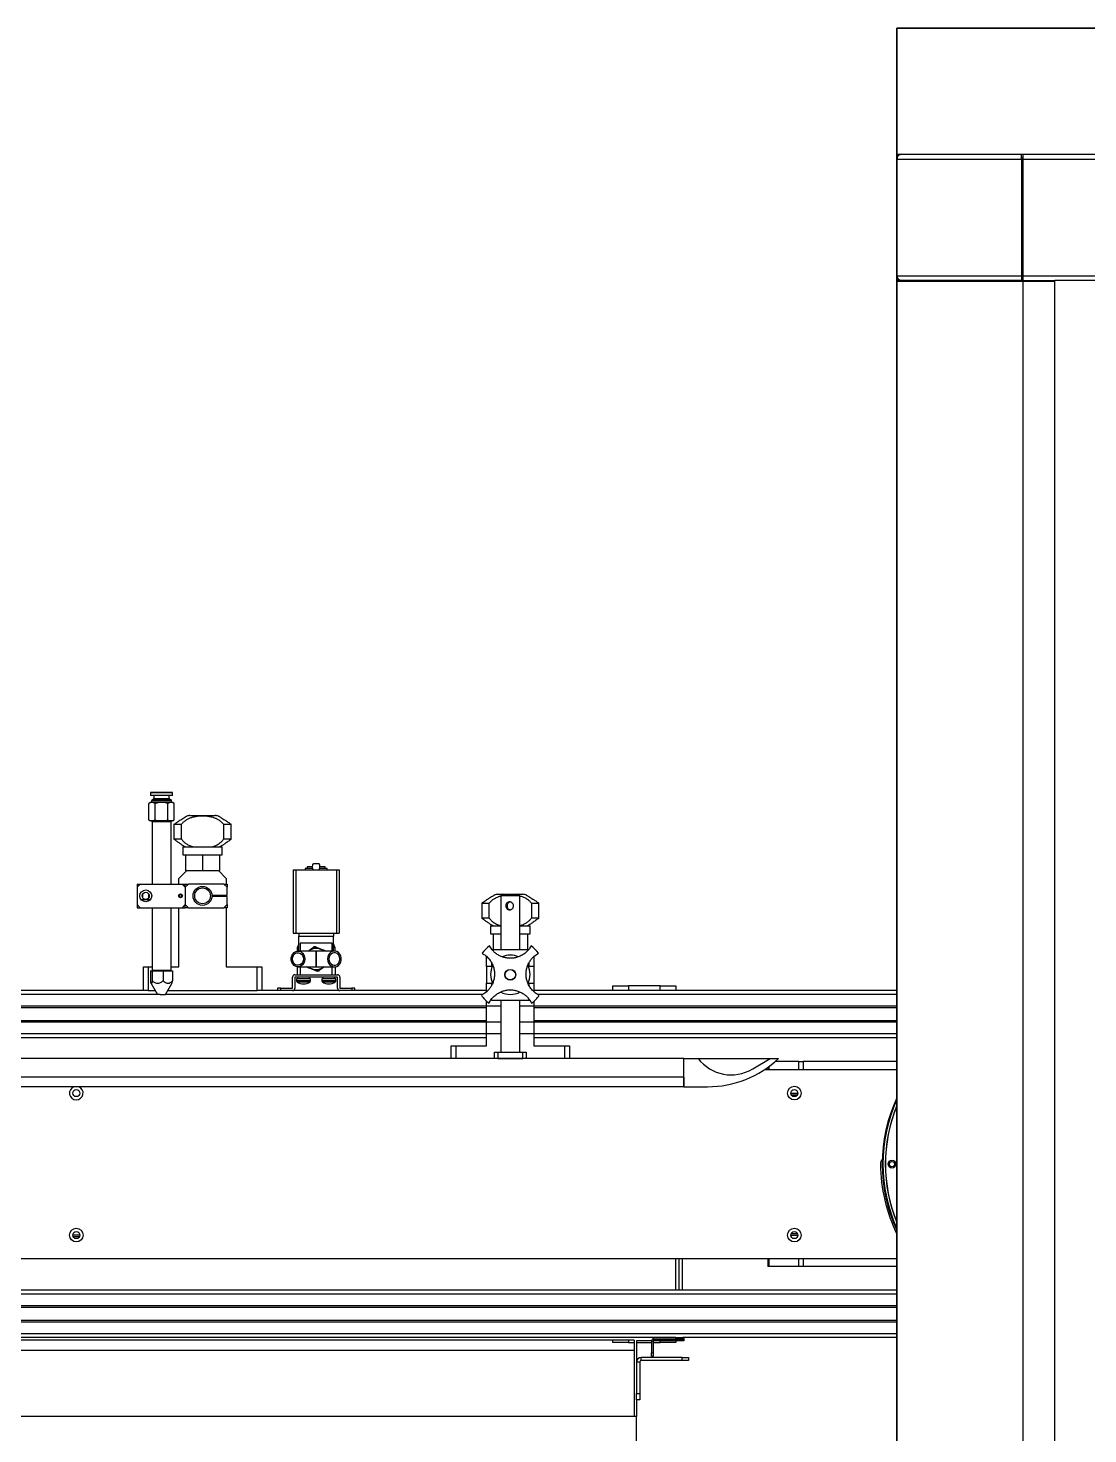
# Model space of a CAD drawing. Header units: millimetres. Extents: x -1052 to 3351, y 0 to 2015.
# Drawn here: x -277.83 to -267.9, y 1771.93 to 1785.11 of the extents above; entities that cross this region are included whole.
import ezdxf

# ---------------------------------------------------------------- set-up
doc = ezdxf.new("R2010")
doc.units = ezdxf.units.MM
doc.layers.add('AM_6', color=2, linetype='Continuous', lineweight=35)

msp = doc.modelspace()

# ---------------------------------------------------------------- linework, layer by layer
at = {"color": 7, "linetype": 'Continuous', "lineweight": 25}
for p, q in [((-269.689, 1783.9287), (-269.6447, 1783.9287)), ((-269.689, 1783.8843), (-269.689, 1783.9287)), ((-269.689, 1783.8843), (-268.5205, 1783.8843)), ((-269.689, 1783.8843), (-269.689, 1782.7897)), ((-269.689, 1783.8843), (-269.689, 1782.7897)), ((-269.6447, 1783.9287), (-269.6446, 1783.9287)), ((-269.6446, 1783.9287), (-268.5205, 1783.9287)), ((-268.5205, 1783.9117), (-268.5205, 1783.9287)), ((-268.5205, 1783.9287), (-268.5057, 1783.9287)), ((-268.5205, 1783.8991), (-268.5057, 1783.8991)), ((-268.5205, 1783.8843), (-268.5205, 1782.7897)), ((-268.5201, 1783.8843), (-268.5205, 1783.8843)), ((-268.5201, 1783.8843), (-268.5201, 1782.7479)), ((-268.5057, 1783.9287), (-265.2811, 1783.9287)), ((-268.5057, 1783.8843), (-268.5057, 1783.9287)), ((-268.5057, 1782.7897), (-268.5057, 1783.8843)), ((-269.689, 1782.7897), (-268.5205, 1782.7897)), ((-269.689, 1782.7897), (-269.689, 1782.7453)), ((-269.689, 1782.7453), (-269.6595, 1782.7453)), ((-269.689, 1766.1859), (-269.689, 1782.7379)), ((-268.5057, 1782.7379), (-269.689, 1782.7379)), ((-269.6595, 1782.7453), (-269.6595, 1782.7479)), ((-269.6595, 1782.7453), (-269.6584, 1782.7453)), ((-269.6594, 1782.7479), (-269.6594, 1782.7479)), ((-269.6446, 1782.7453), (-269.6594, 1782.7479)), ((-269.6584, 1782.7475), (-269.6584, 1782.7453)), ((-269.6447, 1782.7453), (-269.6446, 1782.7453)), ((-268.5205, 1782.7453), (-269.6446, 1782.7453)), ((-269.3784, 1782.7453), (-269.3784, 1782.7379)), ((-269.2601, 1782.7379), (-269.2601, 1782.7453)), ((-268.5201, 1782.7479), (-268.5205, 1782.7479)), ((-268.5205, 1782.7479), (-268.5205, 1782.7453)), ((-268.5205, 1782.7453), (-268.5057, 1782.7453)), ((-268.5201, 1782.7749), (-268.5057, 1782.7749)), ((-268.5057, 1782.7453), (-268.5057, 1782.7897)), ((-268.5057, 1782.7453), (-268.2099, 1782.7453)), ((-268.5057, 1766.1859), (-268.5057, 1782.7379)), ((-268.2099, 1782.7379), (-268.5057, 1782.7379)), ((-265.2515, 1782.7453), (-268.2099, 1782.7453)), ((-268.2099, 1766.1785), (-268.2099, 1782.7453)), ((-276.6856, 1777.9417), (-276.6856, 1777.9164)), ((-276.4785, 1777.9164), (-276.6856, 1777.9164)), ((-276.4822, 1777.9454), (-276.6819, 1777.9454)), ((-276.653, 1777.9164), (-276.653, 1777.8873)), ((-276.511, 1777.8873), (-276.511, 1777.9164)), ((-276.4785, 1777.9164), (-276.4785, 1777.9417)), ((-276.6856, 1777.8525), (-276.7016, 1777.8433)), ((-276.7016, 1777.6884), (-276.7016, 1777.8433)), ((-276.6717, 1777.8525), (-276.6856, 1777.8525)), ((-276.6752, 1777.8667), (-276.6752, 1777.8525)), ((-276.582, 1777.8525), (-276.6717, 1777.8525)), ((-276.6604, 1777.8873), (-276.6604, 1777.8815)), ((-276.5036, 1777.8873), (-276.6604, 1777.8873)), ((-276.5036, 1777.8815), (-276.6604, 1777.8815)), ((-276.6418, 1777.6884), (-276.6418, 1777.8433)), ((-276.4924, 1777.8525), (-276.582, 1777.8525)), ((-276.5223, 1777.6884), (-276.5223, 1777.8433)), ((-276.5036, 1777.8815), (-276.5036, 1777.8873)), ((-276.4785, 1777.8525), (-276.4924, 1777.8525)), ((-276.4888, 1777.8525), (-276.4888, 1777.8667)), ((-276.4625, 1777.8433), (-276.4785, 1777.8525)), ((-276.4625, 1777.6884), (-276.4625, 1777.8433)), ((-276.7016, 1777.6884), (-276.6856, 1777.6791)), ((-276.6717, 1777.6791), (-276.6856, 1777.6791)), ((-276.582, 1777.6791), (-276.6717, 1777.6791)), ((-276.6634, 1777.6791), (-276.6708, 1777.6717)), ((-276.6708, 1777.6717), (-276.6708, 1777.0874)), ((-276.4933, 1777.6717), (-276.6708, 1777.6717)), ((-276.4924, 1777.6791), (-276.582, 1777.6791)), ((-276.4933, 1777.6717), (-276.5007, 1777.6791)), ((-276.4933, 1777.0874), (-276.4933, 1777.6717)), ((-276.4785, 1777.6791), (-276.4924, 1777.6791)), ((-276.4785, 1777.6791), (-276.4625, 1777.6884)), ((-276.3159, 1777.7309), (-276.1975, 1777.7309)), ((-276.1975, 1777.7309), (-276.079, 1777.7309)), ((-276.4655, 1777.6475), (-276.3946, 1777.6475)), ((-276.4655, 1777.6475), (-276.4655, 1777.5079)), ((-276.3946, 1777.5079), (-276.3946, 1777.6475)), ((-276.0002, 1777.6475), (-275.9293, 1777.6475)), ((-276.0002, 1777.6475), (-276.0002, 1777.5079)), ((-275.9293, 1777.5079), (-275.9293, 1777.6475)), ((-276.3946, 1777.5079), (-276.4655, 1777.5079)), ((-276.3823, 1777.4351), (-276.3823, 1777.3611)), ((-276.3823, 1777.4351), (-276.362, 1777.4351)), ((-276.362, 1777.4351), (-276.2818, 1777.4351)), ((-276.2818, 1777.4351), (-276.1131, 1777.4351)), ((-276.1131, 1777.4351), (-276.0329, 1777.4351)), ((-276.0329, 1777.4351), (-276.0126, 1777.4351)), ((-276.0126, 1777.3611), (-276.0126, 1777.4351)), ((-275.9293, 1777.5079), (-276.0002, 1777.5079)), ((-276.3823, 1777.3611), (-276.3576, 1777.3611)), ((-276.3576, 1777.3611), (-276.1975, 1777.3611)), ((-276.3576, 1777.3611), (-276.3576, 1777.2132)), ((-276.1975, 1777.3611), (-276.0373, 1777.3611)), ((-276.1975, 1777.3611), (-276.1975, 1777.2132)), ((-276.0373, 1777.3611), (-276.0126, 1777.3611)), ((-276.0373, 1777.3611), (-276.0373, 1777.2132)), ((-275.106, 1777.2783), (-275.1589, 1777.2783)), ((-276.4193, 1777.1392), (-276.3454, 1777.2132)), ((-276.4193, 1777.0874), (-276.4193, 1777.1392)), ((-276.3576, 1777.2132), (-276.3454, 1777.2132)), ((-276.3454, 1777.2132), (-276.0495, 1777.2132)), ((-276.0495, 1777.2132), (-275.9756, 1777.1392)), ((-276.0495, 1777.2132), (-276.0373, 1777.2132)), ((-275.9756, 1777.1392), (-275.9756, 1777.0874)), ((-275.3491, 1777.2191), (-275.3491, 1776.6274)), ((-275.3491, 1777.2191), (-275.3234, 1777.2191)), ((-275.3234, 1777.2191), (-275.3234, 1776.6274)), ((-275.3234, 1777.2191), (-274.9415, 1777.2191)), ((-275.2345, 1777.2339), (-275.2345, 1777.2191)), ((-275.1655, 1777.2339), (-275.2345, 1777.2339)), ((-275.216, 1777.2487), (-275.216, 1777.2339)), ((-275.1665, 1777.2487), (-275.216, 1777.2487)), ((-275.0304, 1777.2339), (-275.0994, 1777.2339)), ((-275.0489, 1777.2487), (-275.0984, 1777.2487)), ((-275.0489, 1777.2339), (-275.0489, 1777.2487)), ((-275.0304, 1777.2191), (-275.0304, 1777.2339)), ((-274.9415, 1777.2191), (-274.9415, 1776.6274)), ((-274.9415, 1777.2191), (-274.9157, 1777.2191)), ((-274.9157, 1777.2191), (-274.9157, 1776.6274)), ((-276.8113, 1777.0579), (-276.7817, 1777.0874)), ((-276.8113, 1777.0874), (-276.8113, 1777.0579)), ((-276.8113, 1777.0874), (-276.7817, 1777.0874)), ((-276.8113, 1777.0579), (-276.8113, 1776.8952)), ((-276.7817, 1777.0874), (-276.3897, 1777.0874)), ((-276.3897, 1777.0874), (-276.3602, 1777.0579)), ((-276.3897, 1777.0874), (-276.3602, 1777.0874)), ((-276.3602, 1777.0874), (-276.3306, 1777.0874)), ((-276.3306, 1777.0874), (-276.3602, 1777.0579)), ((-276.3602, 1777.0579), (-276.3602, 1777.0874)), ((-276.3602, 1777.0579), (-276.3602, 1776.8952)), ((-275.9978, 1777.0874), (-276.3306, 1777.0874)), ((-275.9682, 1777.0579), (-275.9978, 1777.0874)), ((-275.9978, 1777.0874), (-275.9682, 1777.0874)), ((-275.9682, 1777.0874), (-275.9682, 1777.0579)), ((-275.9682, 1776.9839), (-275.9682, 1777.0579)), ((-276.7817, 1776.8656), (-276.8113, 1776.8952)), ((-276.8113, 1776.8952), (-276.8113, 1776.8656)), ((-276.8113, 1776.8656), (-276.7817, 1776.8656)), ((-276.7817, 1776.8656), (-276.3897, 1776.8656)), ((-276.6886, 1776.9395), (-276.7713, 1776.9395)), ((-276.7595, 1776.9918), (-276.7595, 1776.9613)), ((-276.7004, 1776.9613), (-276.7004, 1776.9918)), ((-276.6708, 1776.8656), (-276.6708, 1776.2813)), ((-276.4933, 1776.2813), (-276.4933, 1776.8656)), ((-276.4193, 1776.3109), (-276.4193, 1776.8656)), ((-276.4045, 1776.9893), (-276.4156, 1776.9829)), ((-276.4156, 1776.9829), (-276.4156, 1776.9701)), ((-276.4156, 1776.9701), (-276.4045, 1776.9637)), ((-276.3934, 1776.9829), (-276.4045, 1776.9893)), ((-276.4045, 1776.9637), (-276.3934, 1776.9701)), ((-276.3934, 1776.9701), (-276.3934, 1776.9829)), ((-276.3602, 1776.8952), (-276.3897, 1776.8656)), ((-276.3897, 1776.8656), (-276.3602, 1776.8656)), ((-276.3602, 1776.8952), (-276.3306, 1776.8656)), ((-276.3602, 1776.8656), (-276.3602, 1776.8952)), ((-276.3306, 1776.8656), (-276.3602, 1776.8656)), ((-276.3306, 1776.8656), (-275.9978, 1776.8656)), ((-276.109, 1776.9839), (-275.9682, 1776.9839)), ((-275.9682, 1776.9691), (-276.109, 1776.9691)), ((-276.0791, 1776.9839), (-276.0791, 1776.9691)), ((-276.0199, 1776.9691), (-276.0199, 1776.9839)), ((-275.9978, 1776.8656), (-275.9682, 1776.8952)), ((-275.9682, 1776.8656), (-275.9978, 1776.8656)), ((-275.9756, 1776.9839), (-275.9756, 1776.9691)), ((-275.9756, 1776.8656), (-275.9756, 1776.3109)), ((-275.9682, 1776.8952), (-275.9682, 1776.9691)), ((-275.9682, 1776.8952), (-275.9682, 1776.8656)), ((-273.5811, 1776.9079), (-273.5102, 1776.9079)), ((-273.5811, 1776.9079), (-273.5811, 1776.7683)), ((-273.5102, 1776.7683), (-273.5102, 1776.9079)), ((-273.4315, 1776.9913), (-273.387, 1776.9913)), ((-273.4018, 1776.9765), (-273.4018, 1776.4736)), ((-273.387, 1776.9913), (-273.2393, 1776.9913)), ((-273.2393, 1776.9913), (-273.2391, 1776.9913)), ((-273.2393, 1776.9913), (-273.1946, 1776.9913)), ((-273.2243, 1776.4736), (-273.2243, 1776.9765)), ((-273.1158, 1776.9079), (-273.0449, 1776.9079)), ((-273.1158, 1776.9079), (-273.1158, 1776.7683)), ((-273.0449, 1776.7683), (-273.0449, 1776.9079)), ((-273.5102, 1776.7683), (-273.5811, 1776.7683)), ((-273.0449, 1776.7683), (-273.1158, 1776.7683)), ((-275.3491, 1776.6274), (-275.3234, 1776.6274)), ((-275.3234, 1776.6274), (-274.9415, 1776.6274)), ((-275.2944, 1776.6274), (-275.2944, 1776.5978)), ((-274.9705, 1776.6274), (-274.9705, 1776.5978)), ((-274.9415, 1776.6274), (-274.9157, 1776.6274)), ((-273.4979, 1776.6955), (-273.4979, 1776.6215)), ((-273.4979, 1776.6955), (-273.4776, 1776.6955)), ((-273.4979, 1776.6215), (-273.4732, 1776.6215)), ((-273.4776, 1776.6955), (-273.4018, 1776.6955)), ((-273.4732, 1776.6215), (-273.4018, 1776.6215)), ((-273.4732, 1776.6215), (-273.4732, 1776.4736)), ((-273.2243, 1776.6955), (-273.1485, 1776.6955)), ((-273.2243, 1776.6215), (-273.1529, 1776.6215)), ((-273.1529, 1776.6215), (-273.1529, 1776.4736)), ((-273.1529, 1776.6215), (-273.1281, 1776.6215)), ((-273.1485, 1776.6955), (-273.1281, 1776.6955)), ((-273.1281, 1776.6215), (-273.1281, 1776.6955)), ((-275.2951, 1776.5254), (-275.3099, 1776.4884)), ((-275.3099, 1776.4884), (-275.3099, 1776.4584)), ((-275.2951, 1776.4884), (-275.3099, 1776.4884)), ((-275.2951, 1776.5978), (-274.9697, 1776.5978)), ((-275.2951, 1776.4588), (-275.2951, 1776.5978)), ((-274.983, 1776.5328), (-275.2818, 1776.5328)), ((-275.2818, 1776.5328), (-275.2818, 1776.4588)), ((-274.983, 1776.4588), (-274.983, 1776.5328)), ((-274.9697, 1776.4588), (-274.9697, 1776.5978)), ((-274.9549, 1776.4884), (-274.9697, 1776.5254)), ((-274.9549, 1776.4884), (-274.9697, 1776.4884)), ((-274.9549, 1776.4584), (-274.9549, 1776.4884)), ((-273.4851, 1776.4736), (-273.1405, 1776.4736)), ((-275.1324, 1776.4588), (-275.3032, 1776.4588)), ((-275.2058, 1776.4588), (-275.1969, 1776.4659)), ((-274.9616, 1776.4588), (-275.1324, 1776.4588)), ((-275.1324, 1776.3109), (-275.1324, 1776.4588)), ((-275.1324, 1776.4588), (-275.1324, 1776.3848)), ((-275.1324, 1776.3848), (-275.1324, 1776.3109)), ((-273.5349, 1776.3146), (-273.5349, 1776.4074)), ((-273.4905, 1776.3535), (-273.4905, 1776.3146)), ((-273.1355, 1776.3146), (-273.1355, 1776.3531)), ((-273.0912, 1776.4085), (-273.0912, 1776.3146)), ((-276.7521, 1776.089), (-276.7521, 1776.3109)), ((-276.7521, 1776.3109), (-276.7078, 1776.3109)), ((-276.7078, 1776.3109), (-276.7078, 1776.089)), ((-276.7078, 1776.3109), (-276.6708, 1776.3109)), ((-276.6846, 1776.2739), (-276.6846, 1776.1803)), ((-276.6846, 1776.2739), (-276.6701, 1776.2739)), ((-276.6708, 1776.2813), (-276.6634, 1776.2739)), ((-276.6708, 1776.2813), (-276.4952, 1776.2813)), ((-276.6701, 1776.2739), (-276.6701, 1776.1803)), ((-276.6701, 1776.2739), (-276.5676, 1776.2739)), ((-276.5676, 1776.2739), (-276.5676, 1776.1803)), ((-276.5676, 1776.2739), (-276.4795, 1776.2739)), ((-276.5007, 1776.2739), (-276.4933, 1776.2813)), ((-276.4952, 1776.2813), (-276.4933, 1776.2813)), ((-276.4933, 1776.3109), (-276.4193, 1776.3109)), ((-276.4795, 1776.2739), (-276.4795, 1776.1803)), ((-275.9756, 1776.3109), (-275.6871, 1776.3109)), ((-275.6871, 1776.089), (-275.6871, 1776.3109)), ((-275.6871, 1776.3109), (-275.6428, 1776.3109)), ((-275.6428, 1776.3109), (-275.6428, 1776.089)), ((-275.3543, 1776.1112), (-275.3543, 1776.2147)), ((-275.3321, 1776.2369), (-275.2818, 1776.2369)), ((-274.9327, 1776.2147), (-275.3321, 1776.2147)), ((-275.3321, 1776.2147), (-275.3321, 1776.1112)), ((-275.3099, 1776.3113), (-275.3099, 1776.2369)), ((-275.3076, 1776.2147), (-275.3076, 1776.1999)), ((-275.3032, 1776.3109), (-275.1324, 1776.3109)), ((-275.2818, 1776.3109), (-275.2818, 1776.2369)), ((-275.2818, 1776.2369), (-274.983, 1776.2369)), ((-275.194, 1776.1999), (-275.194, 1776.2147)), ((-275.1324, 1776.3109), (-274.9616, 1776.3109)), ((-275.0709, 1776.2147), (-275.0709, 1776.1999)), ((-275.0576, 1776.3121), (-275.068, 1776.3038)), ((-274.983, 1776.2369), (-274.983, 1776.3109)), ((-274.983, 1776.2369), (-274.9327, 1776.2369)), ((-274.9573, 1776.1999), (-274.9573, 1776.2147)), ((-274.9549, 1776.3113), (-274.9549, 1776.2369)), ((-274.9327, 1776.1112), (-274.9327, 1776.2147)), ((-274.9106, 1776.2147), (-274.9106, 1776.1112)), ((-273.4905, 1776.3146), (-273.5349, 1776.3146)), ((-273.5349, 1776.3146), (-273.5349, 1776.1593)), ((-273.4905, 1776.3146), (-273.4808, 1776.3146)), ((-273.1452, 1776.3146), (-273.1355, 1776.3146)), ((-273.0912, 1776.3146), (-273.1355, 1776.3146)), ((-273.0912, 1776.3146), (-273.0912, 1776.1593)), ((-276.7447, 1776.089), (-280.4871, 1776.089)), ((-276.7078, 1776.089), (-276.7447, 1776.089)), ((-276.7078, 1776.089), (-276.6404, 1776.089)), ((-276.6792, 1776.1563), (-276.619, 1776.052)), ((-276.5451, 1776.052), (-276.4848, 1776.1563)), ((-276.5237, 1776.089), (-275.6871, 1776.089)), ((-275.6502, 1776.089), (-275.6871, 1776.089)), ((-273.5349, 1776.089), (-275.6502, 1776.089)), ((-275.4948, 1776.1112), (-275.4948, 1776.089)), ((-275.4653, 1776.1112), (-275.4948, 1776.1112)), ((-275.4653, 1776.089), (-275.4653, 1776.1112)), ((-275.4653, 1776.1112), (-275.3543, 1776.1112)), ((-275.3173, 1776.1999), (-275.3173, 1776.1826)), ((-275.1842, 1776.1999), (-275.3173, 1776.1999)), ((-275.1842, 1776.1826), (-275.1842, 1776.1999)), ((-275.0807, 1776.1999), (-275.0807, 1776.1826)), ((-274.9475, 1776.1999), (-275.0807, 1776.1999)), ((-274.9475, 1776.1826), (-274.9475, 1776.1999)), ((-274.9106, 1776.1112), (-274.7996, 1776.1112)), ((-274.7996, 1776.1112), (-274.7996, 1776.089)), ((-274.77, 1776.1112), (-274.7996, 1776.1112)), ((-274.77, 1776.089), (-274.77, 1776.1112)), ((-273.5349, 1776.0784), (-273.5349, 1776.1593)), ((-273.5349, 1776.1593), (-273.4905, 1776.1593)), ((-273.4905, 1776.1593), (-273.4905, 1776.1337)), ((-273.4808, 1776.1593), (-273.4905, 1776.1593)), ((-273.1355, 1776.1593), (-273.1452, 1776.1593)), ((-273.1355, 1776.1339), (-273.1355, 1776.1593)), ((-273.1355, 1776.1593), (-273.0912, 1776.1593)), ((-273.0912, 1776.1593), (-273.0912, 1776.0792)), ((-269.689, 1776.089), (-273.0912, 1776.089)), ((-272.3516, 1776.089), (-272.3516, 1776.1334)), ((-272.3516, 1776.1334), (-272.2037, 1776.1334)), ((-272.2037, 1776.1334), (-272.2037, 1776.089)), ((-271.9078, 1776.1334), (-272.2037, 1776.1334)), ((-271.9078, 1776.089), (-271.9078, 1776.1334)), ((-271.9078, 1776.1334), (-271.7599, 1776.1334)), ((-271.7599, 1776.1334), (-271.7599, 1776.089)), ((-273.4018, 1775.9426), (-280.6202, 1775.9426)), ((-276.5962, 1776.052), (-276.619, 1776.052)), ((-276.5962, 1776.052), (-276.5451, 1776.052)), ((-273.5349, 1775.5713), (-273.5349, 1775.9889)), ((-273.4905, 1776.0002), (-273.1355, 1776.0002)), ((-273.4018, 1776.0002), (-273.4018, 1775.5121)), ((-273.2243, 1775.5121), (-273.2243, 1776.0002)), ((-269.689, 1775.9426), (-273.2243, 1775.9426)), ((-273.0912, 1775.9889), (-273.0912, 1775.5713)), ((-273.5349, 1775.9278), (-280.4871, 1775.9278)), ((-269.689, 1775.9278), (-273.0912, 1775.9278)), ((-273.4018, 1775.7917), (-280.6202, 1775.7917)), ((-273.5349, 1775.8065), (-280.4871, 1775.8065)), ((-269.689, 1775.7917), (-273.2243, 1775.7917)), ((-269.689, 1775.8065), (-273.0912, 1775.8065)), ((-273.5349, 1775.6452), (-280.4871, 1775.6452)), ((-273.8677, 1775.453), (-273.8677, 1775.5713)), ((-273.8677, 1775.5713), (-273.8234, 1775.5713)), ((-273.8234, 1775.5713), (-273.8234, 1775.453)), ((-273.8234, 1775.5713), (-273.5349, 1775.5713)), ((-269.689, 1775.6452), (-273.0912, 1775.6452)), ((-273.0912, 1775.5713), (-272.8027, 1775.5713)), ((-272.8027, 1775.453), (-272.8027, 1775.5713)), ((-272.8027, 1775.5713), (-272.7584, 1775.5713)), ((-272.7584, 1775.5713), (-272.7584, 1775.453)), ((-271.6859, 1775.453), (-284.9986, 1775.453)), ((-273.461, 1775.453), (-273.461, 1775.5121)), ((-273.461, 1775.5121), (-273.4314, 1775.5121)), ((-273.4314, 1775.5121), (-273.4314, 1775.453)), ((-273.4314, 1775.5121), (-273.1947, 1775.5121)), ((-273.4314, 1775.453), (-273.1947, 1775.453)), ((-273.1947, 1775.453), (-273.1947, 1775.5121)), ((-273.1947, 1775.5121), (-273.1651, 1775.5121)), ((-273.1651, 1775.5121), (-273.1651, 1775.453)), ((-271.6859, 1775.2755), (-271.6859, 1775.453)), ((-271.6859, 1775.1867), (-271.6859, 1775.453)), ((-271.6859, 1775.453), (-271.5525, 1775.453)), ((-271.5525, 1775.453), (-270.8781, 1775.453)), ((-271.041, 1775.3542), (-270.8781, 1775.453)), ((-270.8781, 1775.453), (-270.7984, 1775.453)), ((-270.6095, 1775.4234), (-270.8309, 1775.4234)), ((-270.6095, 1775.3494), (-270.6095, 1775.4234)), ((-270.6095, 1775.4234), (-270.5677, 1775.4234)), ((-270.5677, 1775.4234), (-270.5677, 1775.3494)), ((-269.689, 1775.4234), (-270.5677, 1775.4234)), ((-270.9278, 1775.3494), (-269.689, 1775.3494)), ((-270.9002, 1775.3685), (-270.9002, 1775.3494)), ((-271.6859, 1775.2755), (-284.9986, 1775.2755)), ((-271.6859, 1775.1867), (-284.9986, 1775.1867)), ((-271.6859, 1775.2755), (-271.6859, 1775.1867)), ((-271.6859, 1775.1867), (-271.4641, 1775.1867)), ((-270.6838, 1775.1275), (-270.6172, 1775.1275)), ((-270.6803, 1775.1127), (-270.6207, 1775.1127)), ((-277.414, 1773.7977), (-277.3475, 1773.7977)), ((-277.4113, 1773.783), (-277.3503, 1773.783)), ((-270.6838, 1773.7963), (-270.6172, 1773.7963)), ((-270.6803, 1773.8111), (-270.6207, 1773.8111)), ((-269.689, 1773.5744), (-279.0633, 1773.5744)), ((-271.7599, 1773.2786), (-271.7599, 1773.5744)), ((-271.7007, 1773.5744), (-271.7007, 1773.2786)), ((-270.9002, 1773.5744), (-270.9002, 1773.5004)), ((-270.8908, 1773.5744), (-270.8908, 1773.5004)), ((-270.6095, 1773.5004), (-270.6095, 1773.5744)), ((-270.5677, 1773.5744), (-270.5677, 1773.5004)), ((-270.8908, 1773.5004), (-270.9002, 1773.5004)), ((-270.6095, 1773.5004), (-270.8908, 1773.5004)), ((-270.5677, 1773.5004), (-270.6095, 1773.5004)), ((-269.689, 1773.5004), (-270.5677, 1773.5004)), ((-269.689, 1773.2786), (-280.4871, 1773.2786)), ((-269.689, 1773.1321), (-280.6202, 1773.1321)), ((-269.689, 1773.1173), (-280.4871, 1773.1173)), ((-269.689, 1772.9812), (-280.6202, 1772.9812)), ((-269.689, 1772.996), (-280.4871, 1772.996)), ((-271.7599, 1772.8348), (-280.4871, 1772.8348)), ((-272.1519, 1772.8126), (-280.243, 1772.8126)), ((-272.3516, 1772.7904), (-272.3516, 1772.8126)), ((-272.2037, 1772.7904), (-272.3516, 1772.7904)), ((-272.2037, 1772.7904), (-272.1519, 1772.7904)), ((-272.1519, 1772.8126), (-272.1519, 1772.0952)), ((-271.989, 1772.8052), (-272.1297, 1772.8052)), ((-272.1297, 1772.8052), (-272.1297, 1772.6055)), ((-272.1297, 1772.7904), (-271.9892, 1772.7904)), ((-271.9744, 1772.8023), (-271.9892, 1772.8023)), ((-271.9892, 1772.8023), (-271.9892, 1772.6913)), ((-271.9744, 1772.8023), (-271.9744, 1772.6913)), ((-271.9744, 1772.7904), (-271.9078, 1772.7904)), ((-271.7599, 1772.8052), (-271.9738, 1772.8052)), ((-271.967, 1772.8097), (-271.967, 1772.8244)), ((-271.967, 1772.8244), (-271.7229, 1772.8244)), ((-271.967, 1772.8097), (-271.7229, 1772.8097)), ((-271.7599, 1772.7904), (-271.9078, 1772.7904)), ((-271.7599, 1772.8348), (-271.6959, 1772.8348)), ((-271.7599, 1772.8052), (-271.7599, 1772.7904)), ((-271.6859, 1772.8052), (-271.7599, 1772.8052)), ((-271.7229, 1772.8097), (-271.7229, 1772.8244)), ((-271.7229, 1772.8244), (-271.6933, 1772.8244)), ((-271.6933, 1772.8097), (-271.7229, 1772.8097)), ((-269.689, 1772.8348), (-271.6959, 1772.8348)), ((-271.6933, 1772.8244), (-271.6933, 1772.8097)), ((-271.6859, 1772.8348), (-271.6859, 1772.8052)), ((-280.243, 1772.7165), (-272.1519, 1772.7165)), ((-272.0853, 1772.6203), (-272.0853, 1772.6499)), ((-271.7007, 1772.6499), (-272.0853, 1772.6499)), ((-271.9892, 1772.6913), (-271.9744, 1772.6913)), ((-271.9892, 1772.6617), (-271.9892, 1772.6913)), ((-271.9744, 1772.6617), (-271.9892, 1772.6617)), ((-271.9744, 1772.6913), (-271.9744, 1772.6617)), ((-271.7007, 1772.6203), (-271.7007, 1772.6499)), ((-271.7007, 1772.6499), (-271.6416, 1772.6499)), ((-271.6416, 1772.6499), (-271.6416, 1772.6203)), ((-272.1272, 1772.6203), (-272.1297, 1772.6203)), ((-272.1001, 1772.6055), (-272.1297, 1772.6055)), ((-272.1297, 1772.6055), (-272.1297, 1772.3097)), ((-272.1001, 1772.6055), (-272.1001, 1772.3097)), ((-271.7007, 1772.6203), (-272.0853, 1772.6203)), ((-271.6416, 1772.6203), (-271.7007, 1772.6203)), ((-272.1297, 1772.3097), (-272.1001, 1772.3097)), ((-272.1297, 1772.2505), (-272.1297, 1772.3097)), ((-272.1001, 1772.2505), (-272.1297, 1772.2505)), ((-272.1297, 1772.2505), (-272.1297, 1772.0952)), ((-272.1001, 1772.3097), (-272.1001, 1772.2505)), ((-272.1297, 1772.0952), (-280.2652, 1772.0952)), ((-272.1297, 1767.2879), (-272.1297, 1772.0952))]:
    msp.add_line(p, q, dxfattribs=at)
at = {"color": 8, "linetype": 'Continuous', "lineweight": 25}
for p, q in [((-269.689, 1783.8843), (-269.689, 1783.8843)), ((-268.5201, 1783.8843), (-268.5057, 1783.8843)), ((-268.5057, 1783.8843), (-265.2811, 1783.8843)), ((-269.689, 1782.7897), (-269.689, 1782.7897)), ((-268.5057, 1782.7897), (-268.5201, 1782.7897)), ((-268.5057, 1782.7897), (-265.2811, 1782.7897)), ((-276.4785, 1777.9417), (-276.6856, 1777.9417)), ((-276.4888, 1777.8667), (-276.6752, 1777.8667)), ((-273.2243, 1776.9765), (-273.4018, 1776.9765)), ((-275.3173, 1776.1826), (-275.1842, 1776.1826)), ((-275.3112, 1776.1706), (-275.1904, 1776.1706)), ((-275.0807, 1776.1826), (-275.0141, 1776.1826)), ((-275.0745, 1776.1706), (-275.0141, 1776.1706)), ((-275.0141, 1776.1826), (-274.9475, 1776.1826)), ((-275.0141, 1776.1706), (-274.9537, 1776.1706)), ((-276.619, 1776.052), (-280.4501, 1776.052)), ((-273.5726, 1776.052), (-276.5451, 1776.052)), ((-269.689, 1776.052), (-273.0542, 1776.052)), ((-273.4018, 1775.6822), (-280.6202, 1775.6822)), ((-269.689, 1775.6822), (-273.2243, 1775.6822)), ((-270.8908, 1775.3754), (-270.8908, 1775.3494)), ((-271.7303, 1773.2786), (-271.7303, 1773.5744)), ((-269.689, 1773.2416), (-280.6202, 1773.2416)), ((-269.689, 1772.8718), (-280.4493, 1772.8718)), ((-272.2037, 1772.8126), (-272.2037, 1772.7904)), ((-271.9078, 1772.7904), (-271.9078, 1772.8052)), ((-271.7599, 1772.8244), (-271.7599, 1772.8348)), ((-271.7599, 1772.8052), (-271.7599, 1772.8097))]:
    msp.add_line(p, q, dxfattribs=at)
at = {"color": 7, "linetype": 'Continuous', "lineweight": 25, "flags": 128}
for points in [[(-275.1589, 1777.2191), (-275.162, 1777.2218), (-275.1646, 1777.2293), (-275.1662, 1777.2403), (-275.1664, 1777.2528), (-275.1653, 1777.2646), (-275.163, 1777.2735), (-275.16, 1777.2779), (-275.1589, 1777.2783)], [(-275.106, 1777.2191), (-275.1028, 1777.2218), (-275.1002, 1777.2293), (-275.0987, 1777.2403), (-275.0984, 1777.2528), (-275.0996, 1777.2646), (-275.1019, 1777.2735), (-275.1049, 1777.2779), (-275.106, 1777.2783)], [(-276.1075, 1776.9839), (-276.1072, 1776.9765), (-276.1075, 1776.9691)], [(-275.2392, 1776.3848), (-275.2416, 1776.3649), (-275.2485, 1776.3464), (-275.2595, 1776.3308), (-275.2738, 1776.3192), (-275.2902, 1776.3124), (-275.3076, 1776.311), (-275.3247, 1776.3151), (-275.3402, 1776.3244), (-275.3529, 1776.3382), (-275.362, 1776.3554), (-275.3667, 1776.3748), (-275.3667, 1776.3949), (-275.362, 1776.4143), (-275.3529, 1776.4315), (-275.3402, 1776.4453), (-275.3247, 1776.4545), (-275.3076, 1776.4586), (-275.2902, 1776.4572), (-275.2738, 1776.4505), (-275.2595, 1776.4389), (-275.2485, 1776.4233), (-275.2416, 1776.4048), (-275.2392, 1776.3848)], [(-275.252, 1776.3848), (-275.2543, 1776.3674), (-275.2609, 1776.3515), (-275.2713, 1776.3386), (-275.2845, 1776.3298), (-275.2994, 1776.3258), (-275.3146, 1776.3272), (-275.3289, 1776.3336), (-275.3408, 1776.3446), (-275.3494, 1776.3592), (-275.3539, 1776.376), (-275.3539, 1776.3937), (-275.3494, 1776.4105), (-275.3408, 1776.4251), (-275.3289, 1776.4361), (-275.3146, 1776.4425), (-275.2994, 1776.4438), (-275.2845, 1776.4399), (-275.2713, 1776.4311), (-275.2609, 1776.4182), (-275.2543, 1776.4023), (-275.252, 1776.3848)], [(-275.0257, 1776.3848), (-275.0233, 1776.3649), (-275.0164, 1776.3464), (-275.0054, 1776.3308), (-274.9911, 1776.3192), (-274.9747, 1776.3124), (-274.9573, 1776.311), (-274.9402, 1776.3151), (-274.9247, 1776.3244), (-274.912, 1776.3382), (-274.9029, 1776.3554), (-274.8982, 1776.3748), (-274.8982, 1776.3949), (-274.9029, 1776.4143), (-274.912, 1776.4315), (-274.9247, 1776.4453), (-274.9402, 1776.4545), (-274.9573, 1776.4586), (-274.9747, 1776.4572), (-274.9911, 1776.4505), (-275.0054, 1776.4389), (-275.0164, 1776.4233), (-275.0233, 1776.4048), (-275.0257, 1776.3848)], [(-275.0129, 1776.3848), (-275.0106, 1776.3674), (-275.004, 1776.3515), (-274.9936, 1776.3386), (-274.9804, 1776.3298), (-274.9655, 1776.3258), (-274.9502, 1776.3272), (-274.936, 1776.3336), (-274.9241, 1776.3446), (-274.9155, 1776.3592), (-274.911, 1776.376), (-274.911, 1776.3937), (-274.9155, 1776.4105), (-274.9241, 1776.4251), (-274.936, 1776.4361), (-274.9502, 1776.4425), (-274.9655, 1776.4438), (-274.9804, 1776.4399), (-274.9936, 1776.4311), (-275.004, 1776.4182), (-275.0106, 1776.4023), (-275.0129, 1776.3848)]]:
    msp.add_lwpolyline(points, dxfattribs=at)
at = {"color": 7, "linetype": 'Continuous', "lineweight": 25}
for centre, radius in [((-276.73, 1776.9765), 0.0555), ((-276.73, 1776.9765), 0.0333), ((-276.4045, 1776.9765), 0.0182), ((-276.1974, 1776.9765), 0.0888), ((-276.1974, 1776.9765), 0.074), ((-273.313, 1776.2369), 0.0506), ((-273.313, 1776.2369), 0.0488), ((-277.3808, 1775.1275), 0.0333), ((-270.6505, 1775.1275), 0.0636), ((-270.6505, 1775.1275), 0.0333), ((-269.7354, 1774.4619), 0.037), ((-269.7354, 1774.4619), 0.0244), ((-277.3808, 1773.7963), 0.0636), ((-270.6505, 1773.7963), 0.0636), ((-277.3808, 1773.7963), 0.0333), ((-270.6505, 1773.7963), 0.0333)]:
    msp.add_circle(centre, radius, dxfattribs=at)
for centre, radius, start, end in [((-269.6446, 1782.7897), 0.0444, 179.99648, 250.5274), ((-269.6447, 1782.7897), 0.0444, 180, 270), ((-266.8666, 1782.7834), 1.6539, 179.78234, 181.23184), ((-276.6819, 1777.9417), 0.0037, 90, 180), ((-276.4822, 1777.9417), 0.0037, 0, 90), ((-276.6604, 1777.8667), 0.0148, 90, 180), ((-276.5036, 1777.8667), 0.0148, 0, 90), ((-276.2126, 1777.1483), 0.5917, 100.05463, 103.02413), ((-276.1823, 1777.1483), 0.5917, 76.97463, 79.94537), ((-273.3282, 1776.4087), 0.5917, 100.05463, 103.02413), ((-273.387, 1776.9765), 0.0148, 90, 180), ((-273.2391, 1776.9765), 0.0148, 0, 90), ((-273.2979, 1776.4087), 0.5917, 76.97463, 79.94537), ((-275.1324, 1776.3848), 0.1035, 45.58469, 134.41531), ((-273.313, 1776.2369), 0.3328, 125.82598, 142.69836), ((-273.313, 1776.2369), 0.3328, 37.30164, 54.17402), ((-273.313, 1776.2369), 0.1849, 65.33443, 114.66557), ((-275.3321, 1776.2147), 0.0222, 90, 180), ((-275.1324, 1776.3848), 0.1035, 225.58469, 314.18616), ((-274.9327, 1776.2147), 0.0222, 0, 90), ((-273.313, 1776.2369), 0.1849, 151.92343, 206.13695), ((-273.313, 1776.2369), 0.1849, 333.86305, 28.07657), ((-275.3543, 1776.1112), 0.0222, 270, 0), ((-275.3025, 1776.1826), 0.0148, 180, 234.31466), ((-275.2508, 1776.2547), 0.1035, 234.31467, 305.68533), ((-275.199, 1776.1826), 0.0148, 305.68534, 0), ((-275.0659, 1776.1826), 0.0148, 180, 234.31467), ((-275.0141, 1776.2547), 0.1035, 234.31467, 305.68533), ((-274.9623, 1776.1826), 0.0148, 305.68533, 0), ((-274.9106, 1776.1112), 0.0222, 180, 270), ((-273.313, 1776.2369), 0.1849, 240.5958, 299.4042), ((-273.313, 1776.2369), 0.3328, 215.36201, 233.17367), ((-273.313, 1776.2369), 0.3328, 306.82633, 324.63799), ((-271.2422, 1775.6862), 0.3881, 216.9314, 301.22044), ((-271.4641, 1776.1519), 0.9652, 270, 313.60282), ((-277.3808, 1775.1275), 0.0636, 111.5289, 270), ((-277.3808, 1775.1275), 0.0636, 270, 68.4711), ((-268.3634, 1774.4619), 1.4644, 154.85571, 205.14429), ((-268.3634, 1774.4619), 1.457, 155.48267, 204.51733), ((-268.3634, 1774.4619), 1.4348, 157.50387, 202.49613), ((-268.3634, 1774.4619), 1.4333, 157.64708, 202.35292), ((-269.7686, 1774.4619), 0.074, 142.23472, 180), ((-268.3634, 1774.4619), 1.4792, 180, 206.33853), ((-271.967, 1772.8023), 0.0222, 90, 180), ((-271.967, 1772.8023), 0.0074, 90, 180), ((-272.0853, 1772.6055), 0.0444, 90, 180), ((-272.0853, 1772.6055), 0.0148, 90, 180)]:
    msp.add_arc(centre, radius, start, end, dxfattribs=at)
at = {"color": 8, "linetype": 'Continuous', "lineweight": 25}
for start, end in [(47.79455, 132.20545), (227.79455, 312.20545)]:
    msp.add_arc((-275.1324, 1776.3848), 0.0998, start, end, dxfattribs=at)
at = {"color": 7, "linetype": 'Continuous', "lineweight": 25}
for points, knots in [([(-269.6446, 1783.9287), (-269.6504, 1783.928), (-269.662, 1783.9267), (-269.6767, 1783.9164), (-269.687, 1783.9017), (-269.6883, 1783.8901), (-269.689, 1783.8843)], [0, 0, 0, 0, 0.2500039, 0.5000115, 0.7500046, 1, 1, 1, 1]), ([(-268.5205, 1783.8843), (-268.5205, 1783.8901), (-268.5206, 1783.9017), (-268.5206, 1783.9164), (-268.5206, 1783.9267), (-268.5205, 1783.928), (-268.5205, 1783.9287)], [0, 0, 0, 0, 0.2500017, 0.5000009, 0.7500149, 1, 1, 1, 1]), ([(-268.5203, 1783.8919), (-268.5203, 1783.8927), (-268.5203, 1783.8944), (-268.5204, 1783.8972), (-268.5204, 1783.9001), (-268.5205, 1783.904), (-268.5205, 1783.9088), (-268.5205, 1783.9107), (-268.5205, 1783.9117)], [0, 0, 0, 0, 0.0989972, 0.2036695, 0.3151438, 0.434379, 0.6978746, 1, 1, 1, 1]), ([(-268.5201, 1783.8843), (-268.5202, 1783.8863), (-268.5202, 1783.8892), (-268.5203, 1783.8916), (-268.5203, 1783.8923)], [0, 0, 0, 0, 0.6666445, 1, 1, 1, 1]), ([(-276.6717, 1777.8525), (-276.6724, 1777.8525), (-276.6825, 1777.8524), (-276.6924, 1777.8477), (-276.7016, 1777.8433)], [0, 0, 0, 0, 0.0702265, 1, 1, 1, 1]), ([(-276.6418, 1777.8433), (-276.6467, 1777.8459), (-276.6565, 1777.8511), (-276.6666, 1777.852), (-276.6717, 1777.8525)], [0, 0, 0, 0, 0.4954467, 1, 1, 1, 1]), ([(-276.582, 1777.8525), (-276.5971, 1777.8515), (-276.6173, 1777.8501), (-276.6368, 1777.8447), (-276.6418, 1777.8433)], [0, 0, 0, 0, 0.7424335, 1, 1, 1, 1]), ([(-276.5223, 1777.8433), (-276.5367, 1777.8469), (-276.5564, 1777.8519), (-276.5766, 1777.8524), (-276.582, 1777.8525)], [0, 0, 0, 0, 0.731369, 1, 1, 1, 1]), ([(-276.4924, 1777.8525), (-276.4931, 1777.8525), (-276.5032, 1777.8524), (-276.5131, 1777.8477), (-276.5223, 1777.8433)], [0, 0, 0, 0, 0.0701994, 1, 1, 1, 1]), ([(-276.4625, 1777.8433), (-276.4673, 1777.8459), (-276.4771, 1777.8511), (-276.4873, 1777.852), (-276.4924, 1777.8525)], [0, 0, 0, 0, 0.4954734, 1, 1, 1, 1]), ([(-276.7016, 1777.6884), (-276.6967, 1777.6858), (-276.6869, 1777.6806), (-276.6768, 1777.6796), (-276.6717, 1777.6791)], [0, 0, 0, 0, 0.4954734, 1, 1, 1, 1]), ([(-276.6717, 1777.6791), (-276.671, 1777.6791), (-276.6609, 1777.6793), (-276.651, 1777.684), (-276.6418, 1777.6884)], [0, 0, 0, 0, 0.0702285, 1, 1, 1, 1]), ([(-276.6418, 1777.6884), (-276.6368, 1777.687), (-276.6173, 1777.6816), (-276.5971, 1777.6802), (-276.582, 1777.6791)], [0, 0, 0, 0, 0.2575665, 1, 1, 1, 1]), ([(-276.582, 1777.6791), (-276.5766, 1777.6793), (-276.5564, 1777.6798), (-276.5367, 1777.6847), (-276.5223, 1777.6884)], [0, 0, 0, 0, 0.268631, 1, 1, 1, 1]), ([(-276.5223, 1777.6884), (-276.5174, 1777.6858), (-276.5076, 1777.6806), (-276.4975, 1777.6796), (-276.4924, 1777.6791)], [0, 0, 0, 0, 0.4954467, 1, 1, 1, 1]), ([(-276.4924, 1777.6791), (-276.4917, 1777.6791), (-276.4816, 1777.6793), (-276.4717, 1777.684), (-276.4625, 1777.6884)], [0, 0, 0, 0, 0.0702265, 1, 1, 1, 1]), ([(-276.4655, 1777.6475), (-276.4543, 1777.6553), (-276.4316, 1777.6711), (-276.4033, 1777.6895), (-276.3807, 1777.7038), (-276.364, 1777.7139), (-276.3521, 1777.721), (-276.3459, 1777.7246), (-276.3459, 1777.7246), (-276.3459, 1777.7246)], [0, 0, 0, 0, 0.1754572, 0.3565377, 0.4941307, 0.6355282, 0.7732283, 0.9156557, 1, 1, 1, 1]), ([(-276.0002, 1777.6475), (-276.0069, 1777.6554), (-276.0201, 1777.6712), (-276.0467, 1777.6897), (-276.0759, 1777.7038), (-276.1064, 1777.714), (-276.14, 1777.7211), (-276.1746, 1777.7247), (-276.2089, 1777.7252), (-276.2417, 1777.7228), (-276.2729, 1777.7176), (-276.3022, 1777.7098), (-276.3291, 1777.6994), (-276.3545, 1777.6856), (-276.3773, 1777.6685), (-276.3889, 1777.6545), (-276.3946, 1777.6475)], [0, 0, 0, 0, 0.0891664, 0.178235, 0.2479887, 0.3176964, 0.3877258, 0.4577311, 0.5220584, 0.5863822, 0.6492312, 0.7121009, 0.7772285, 0.8423894, 0.9211643, 1, 1, 1, 1]), ([(-276.049, 1777.7246), (-276.0491, 1777.7247), (-276.0497, 1777.725), (-276.0457, 1777.7227), (-276.0372, 1777.7177), (-276.0242, 1777.7099), (-276.0073, 1777.6995), (-275.9858, 1777.6858), (-275.9597, 1777.6686), (-275.9396, 1777.6546), (-275.9293, 1777.6475)], [0, 0, 0, 0, 0.0424252, 0.1729754, 0.2969822, 0.4243536, 0.5530619, 0.6848547, 0.8404094, 1, 1, 1, 1]), ([(-276.362, 1777.4351), (-276.3671, 1777.4384), (-276.3774, 1777.4452), (-276.3985, 1777.4595), (-276.4227, 1777.4764), (-276.4454, 1777.4928), (-276.4601, 1777.5038), (-276.4655, 1777.5079)], [0, 0, 0, 0, 0.2150841, 0.437161, 0.6520377, 0.8718387, 1, 1, 1, 1]), ([(-276.3946, 1777.5079), (-276.3887, 1777.5002), (-276.3767, 1777.4845), (-276.3511, 1777.4645), (-276.3199, 1777.4471), (-276.2946, 1777.4391), (-276.2818, 1777.4351)], [0, 0, 0, 0, 0.2457577, 0.4979213, 0.7440856, 1, 1, 1, 1]), ([(-276.1131, 1777.4351), (-276.1023, 1777.4384), (-276.0802, 1777.4452), (-276.0521, 1777.4595), (-276.0281, 1777.4764), (-276.0113, 1777.4928), (-276.0032, 1777.5038), (-276.0002, 1777.5079)], [0, 0, 0, 0, 0.21508745, 0.43715487, 0.65202094, 0.8718261, 1, 1, 1, 1]), ([(-275.9293, 1777.5079), (-275.9397, 1777.5002), (-275.9607, 1777.4845), (-275.9891, 1777.4645), (-276.0147, 1777.4471), (-276.0267, 1777.4391), (-276.0329, 1777.4351)], [0, 0, 0, 0, 0.2457574, 0.4979273, 0.7440784, 1, 1, 1, 1]), ([(-273.5811, 1776.9079), (-273.5699, 1776.9157), (-273.5472, 1776.9315), (-273.5189, 1776.95), (-273.4963, 1776.9642), (-273.4796, 1776.9744), (-273.4677, 1776.9814), (-273.4615, 1776.985), (-273.4615, 1776.985), (-273.4615, 1776.985)], [0, 0, 0, 0, 0.1754617, 0.3565416, 0.4941299, 0.6355272, 0.7732312, 0.9156558, 1, 1, 1, 1]), ([(-273.4007, 1776.9743), (-273.4062, 1776.9729), (-273.4218, 1776.969), (-273.4446, 1776.9597), (-273.4701, 1776.9461), (-273.4929, 1776.9289), (-273.5045, 1776.9149), (-273.5102, 1776.9079)], [0, 0, 0, 0, 0.10976393, 0.31115129, 0.51263514, 0.75622954, 1, 1, 1, 1]), ([(-273.3199, 1776.846), (-273.3238, 1776.8463), (-273.3317, 1776.8471), (-273.3422, 1776.8529), (-273.3505, 1776.8617), (-273.3556, 1776.8731), (-273.3567, 1776.8856), (-273.354, 1776.8972), (-273.3481, 1776.9074), (-273.339, 1776.9154), (-273.3273, 1776.9199), (-273.3149, 1776.9202), (-273.3034, 1776.9167), (-273.2934, 1776.9099), (-273.2858, 1776.8999), (-273.282, 1776.8878), (-273.2825, 1776.8755), (-273.2868, 1776.8645), (-273.2944, 1776.8551), (-273.3051, 1776.8483), (-273.3143, 1776.8461), (-273.3192, 1776.846), (-273.3199, 1776.846)], [0, 0, 0, 0, 0.05066, 0.1012244, 0.1541233, 0.2095789, 0.262325, 0.3110561, 0.3608608, 0.4148719, 0.4700747, 0.5217795, 0.5709417, 0.6216594, 0.6759969, 0.7310503, 0.7818559, 0.8303354, 0.8817546, 0.9369024, 0.9910392, 1, 1, 1, 1]), ([(-273.313, 1776.919), (-273.3162, 1776.9183), (-273.3232, 1776.9166), (-273.3327, 1776.9098), (-273.3403, 1776.9), (-273.3441, 1776.8878), (-273.3436, 1776.8755), (-273.3393, 1776.8644), (-273.3317, 1776.8552), (-273.3225, 1776.8488), (-273.3156, 1776.8476), (-273.313, 1776.8471)], [0, 0, 0, 0, 0.0938895, 0.2090063, 0.3323392, 0.4572971, 0.5726133, 0.6826511, 0.7993602, 0.9245311, 1, 1, 1, 1]), ([(-273.1158, 1776.9079), (-273.1225, 1776.9158), (-273.1358, 1776.9316), (-273.1622, 1776.9502), (-273.1917, 1776.964), (-273.2124, 1776.9718), (-273.2246, 1776.9743), (-273.2256, 1776.9746)], [0, 0, 0, 0, 0.2749723, 0.5496416, 0.7647605, 0.9797387, 1, 1, 1, 1]), ([(-273.1646, 1776.985), (-273.1647, 1776.9851), (-273.1653, 1776.9854), (-273.1613, 1776.9831), (-273.1528, 1776.9781), (-273.1398, 1776.9703), (-273.1229, 1776.9599), (-273.1014, 1776.9462), (-273.0753, 1776.929), (-273.0552, 1776.915), (-273.0449, 1776.9079)], [0, 0, 0, 0, 0.042425, 0.1729747, 0.2969811, 0.4243521, 0.5530599, 0.6848563, 0.84041, 1, 1, 1, 1]), ([(-273.4776, 1776.6955), (-273.4827, 1776.6988), (-273.493, 1776.7056), (-273.5141, 1776.7199), (-273.5383, 1776.7368), (-273.561, 1776.7532), (-273.5757, 1776.7642), (-273.5811, 1776.7683)], [0, 0, 0, 0, 0.2150839, 0.4371485, 0.6520317, 0.871825, 1, 1, 1, 1]), ([(-273.5102, 1776.7683), (-273.5043, 1776.7606), (-273.4923, 1776.745), (-273.4666, 1776.725), (-273.4368, 1776.7082), (-273.4131, 1776.7006), (-273.4018, 1776.697)], [0, 0, 0, 0, 0.2534535, 0.5135253, 0.767396, 1, 1, 1, 1]), ([(-273.2243, 1776.697), (-273.215, 1776.6999), (-273.1944, 1776.7062), (-273.1677, 1776.72), (-273.1437, 1776.7368), (-273.1269, 1776.7532), (-273.1188, 1776.7642), (-273.1158, 1776.7683)], [0, 0, 0, 0, 0.1907624, 0.4197109, 0.6412491, 0.8678549, 1, 1, 1, 1]), ([(-273.0449, 1776.7683), (-273.0553, 1776.7606), (-273.0763, 1776.745), (-273.1047, 1776.7249), (-273.1303, 1776.7075), (-273.1423, 1776.6995), (-273.1485, 1776.6955)], [0, 0, 0, 0, 0.2457568, 0.4979268, 0.7440779, 1, 1, 1, 1]), ([(-275.1969, 1776.4659), (-275.1926, 1776.4693), (-275.1768, 1776.4819), (-275.1614, 1776.4941), (-275.1501, 1776.5031)], [0, 0, 0, 0, 0.2686111, 1, 1, 1, 1]), ([(-275.1501, 1776.5031), (-275.1411, 1776.4995), (-275.1228, 1776.4923), (-275.104, 1776.4849), (-275.0945, 1776.4812)], [0, 0, 0, 0, 0.4954755, 1, 1, 1, 1]), ([(-275.0945, 1776.4812), (-275.0932, 1776.4807), (-275.0744, 1776.4732), (-275.056, 1776.466), (-275.0389, 1776.4593)], [0, 0, 0, 0, 0.0701994, 1, 1, 1, 1]), ([(-273.1182, 1776.5068), (-273.1252, 1776.4954), (-273.1392, 1776.4727), (-273.168, 1776.4434), (-273.2015, 1776.4199), (-273.2365, 1776.4035), (-273.2725, 1776.3939), (-273.3073, 1776.3902), (-273.3417, 1776.3921), (-273.3749, 1776.399), (-273.4063, 1776.4108), (-273.4353, 1776.4268), (-273.461, 1776.4467), (-273.4869, 1776.4729), (-273.5, 1776.4941), (-273.5078, 1776.5068)], [0, 0, 0, 0, 0.0913674, 0.1826329, 0.2652728, 0.3478613, 0.4186434, 0.4894237, 0.5572571, 0.6250875, 0.6929031, 0.7607328, 0.8296074, 0.8985179, 1, 1, 1, 1]), ([(-273.5778, 1776.4386), (-273.5664, 1776.4317), (-273.5435, 1776.4178), (-273.5141, 1776.3891), (-273.4903, 1776.3558), (-273.4737, 1776.3206), (-273.4639, 1776.2845), (-273.4601, 1776.2495), (-273.4619, 1776.2148), (-273.4688, 1776.1814), (-273.4807, 1776.1498), (-273.4969, 1776.1206), (-273.5169, 1776.0948), (-273.5454, 1776.0668), (-273.5693, 1776.053), (-273.5845, 1776.0443)], [0, 0, 0, 0, 0.0894734, 0.1788472, 0.2603207, 0.3417419, 0.4115308, 0.4813206, 0.5480976, 0.6148718, 0.6817199, 0.7485796, 0.8160215, 0.8834964, 1, 1, 1, 1]), ([(-273.0416, 1776.0443), (-273.0533, 1776.0508), (-273.0766, 1776.0639), (-273.1069, 1776.0916), (-273.1319, 1776.1241), (-273.1496, 1776.1587), (-273.1606, 1776.1945), (-273.1656, 1776.2293), (-273.165, 1776.264), (-273.1592, 1776.2977), (-273.1484, 1776.3297), (-273.1332, 1776.3594), (-273.1141, 1776.3859), (-273.0866, 1776.4148), (-273.0631, 1776.4294), (-273.0483, 1776.4386)], [0, 0, 0, 0, 0.0894724, 0.1788484, 0.2603209, 0.3417424, 0.41153, 0.4813198, 0.5480967, 0.6148713, 0.6817178, 0.7485795, 0.8160204, 0.883495, 1, 1, 1, 1]), ([(-275.1704, 1776.2885), (-275.1717, 1776.289), (-275.1905, 1776.2964), (-275.2089, 1776.3037), (-275.226, 1776.3104)], [0, 0, 0, 0, 0.0702529, 1, 1, 1, 1]), ([(-275.1148, 1776.2666), (-275.1238, 1776.2701), (-275.142, 1776.2773), (-275.1609, 1776.2848), (-275.1704, 1776.2885)], [0, 0, 0, 0, 0.4954489, 1, 1, 1, 1]), ([(-275.068, 1776.3038), (-275.0798, 1776.2944), (-275.0956, 1776.2818), (-275.1109, 1776.2697), (-275.1148, 1776.2666)], [0, 0, 0, 0, 0.7424406, 1, 1, 1, 1]), ([(-276.6701, 1776.1803), (-276.6714, 1776.1725), (-276.6734, 1776.1604), (-276.6768, 1776.1534), (-276.6798, 1776.156), (-276.6824, 1776.1664), (-276.6839, 1776.1761), (-276.6846, 1776.1803)], [0, 0, 0, 0, 0.2995838, 0.4639504, 0.629195, 0.8432456, 1, 1, 1, 1]), ([(-276.5676, 1776.1803), (-276.5745, 1776.1743), (-276.5845, 1776.1655), (-276.6018, 1776.1569), (-276.6182, 1776.1532), (-276.6394, 1776.1573), (-276.6565, 1776.1681), (-276.6667, 1776.1772), (-276.6701, 1776.1803)], [0, 0, 0, 0, 0.2288013, 0.334608, 0.4941375, 0.6541209, 0.8851168, 1, 1, 1, 1]), ([(-276.4795, 1776.1803), (-276.4873, 1776.1725), (-276.4995, 1776.1604), (-276.5199, 1776.1534), (-276.5381, 1776.156), (-276.5541, 1776.1664), (-276.5636, 1776.1761), (-276.5676, 1776.1803)], [0, 0, 0, 0, 0.2995784, 0.4639628, 0.6291908, 0.8432455, 1, 1, 1, 1]), ([(-276.4851, 1776.1564), (-276.4849, 1776.1565), (-276.4836, 1776.1574), (-276.4817, 1776.1668), (-276.4801, 1776.1762), (-276.4795, 1776.1803)], [0, 0, 0, 0, 0.0681699, 0.6060856, 1, 1, 1, 1]), ([(-273.5125, 1775.9705), (-273.5061, 1775.9822), (-273.4931, 1776.0056), (-273.4656, 1776.0362), (-273.4331, 1776.0613), (-273.3985, 1776.0794), (-273.3625, 1776.0906), (-273.3275, 1776.0957), (-273.2926, 1776.0952), (-273.2588, 1776.0895), (-273.2265, 1776.0786), (-273.1965, 1776.0632), (-273.1699, 1776.0439), (-273.1389, 1776.0142), (-273.1237, 1775.988), (-273.1136, 1775.9705)], [0, 0, 0, 0, 0.0876404, 0.1751868, 0.2554956, 0.3357508, 0.4045683, 0.4733902, 0.5391161, 0.6048442, 0.6707713, 0.7367085, 0.8028009, 0.8689247, 1, 1, 1, 1])]:
    msp.add_open_spline(points, degree=3, knots=knots, dxfattribs=at)
at = {"layer": 'AM_6'}
msp.add_lwpolyline([(-269.689, 1785.112), (-210.5218, 1785.112), (-210.5218, 1763.8118), (-269.689, 1763.8118)], close=True, dxfattribs=at)

doc.saveas('drawing.dxf')
